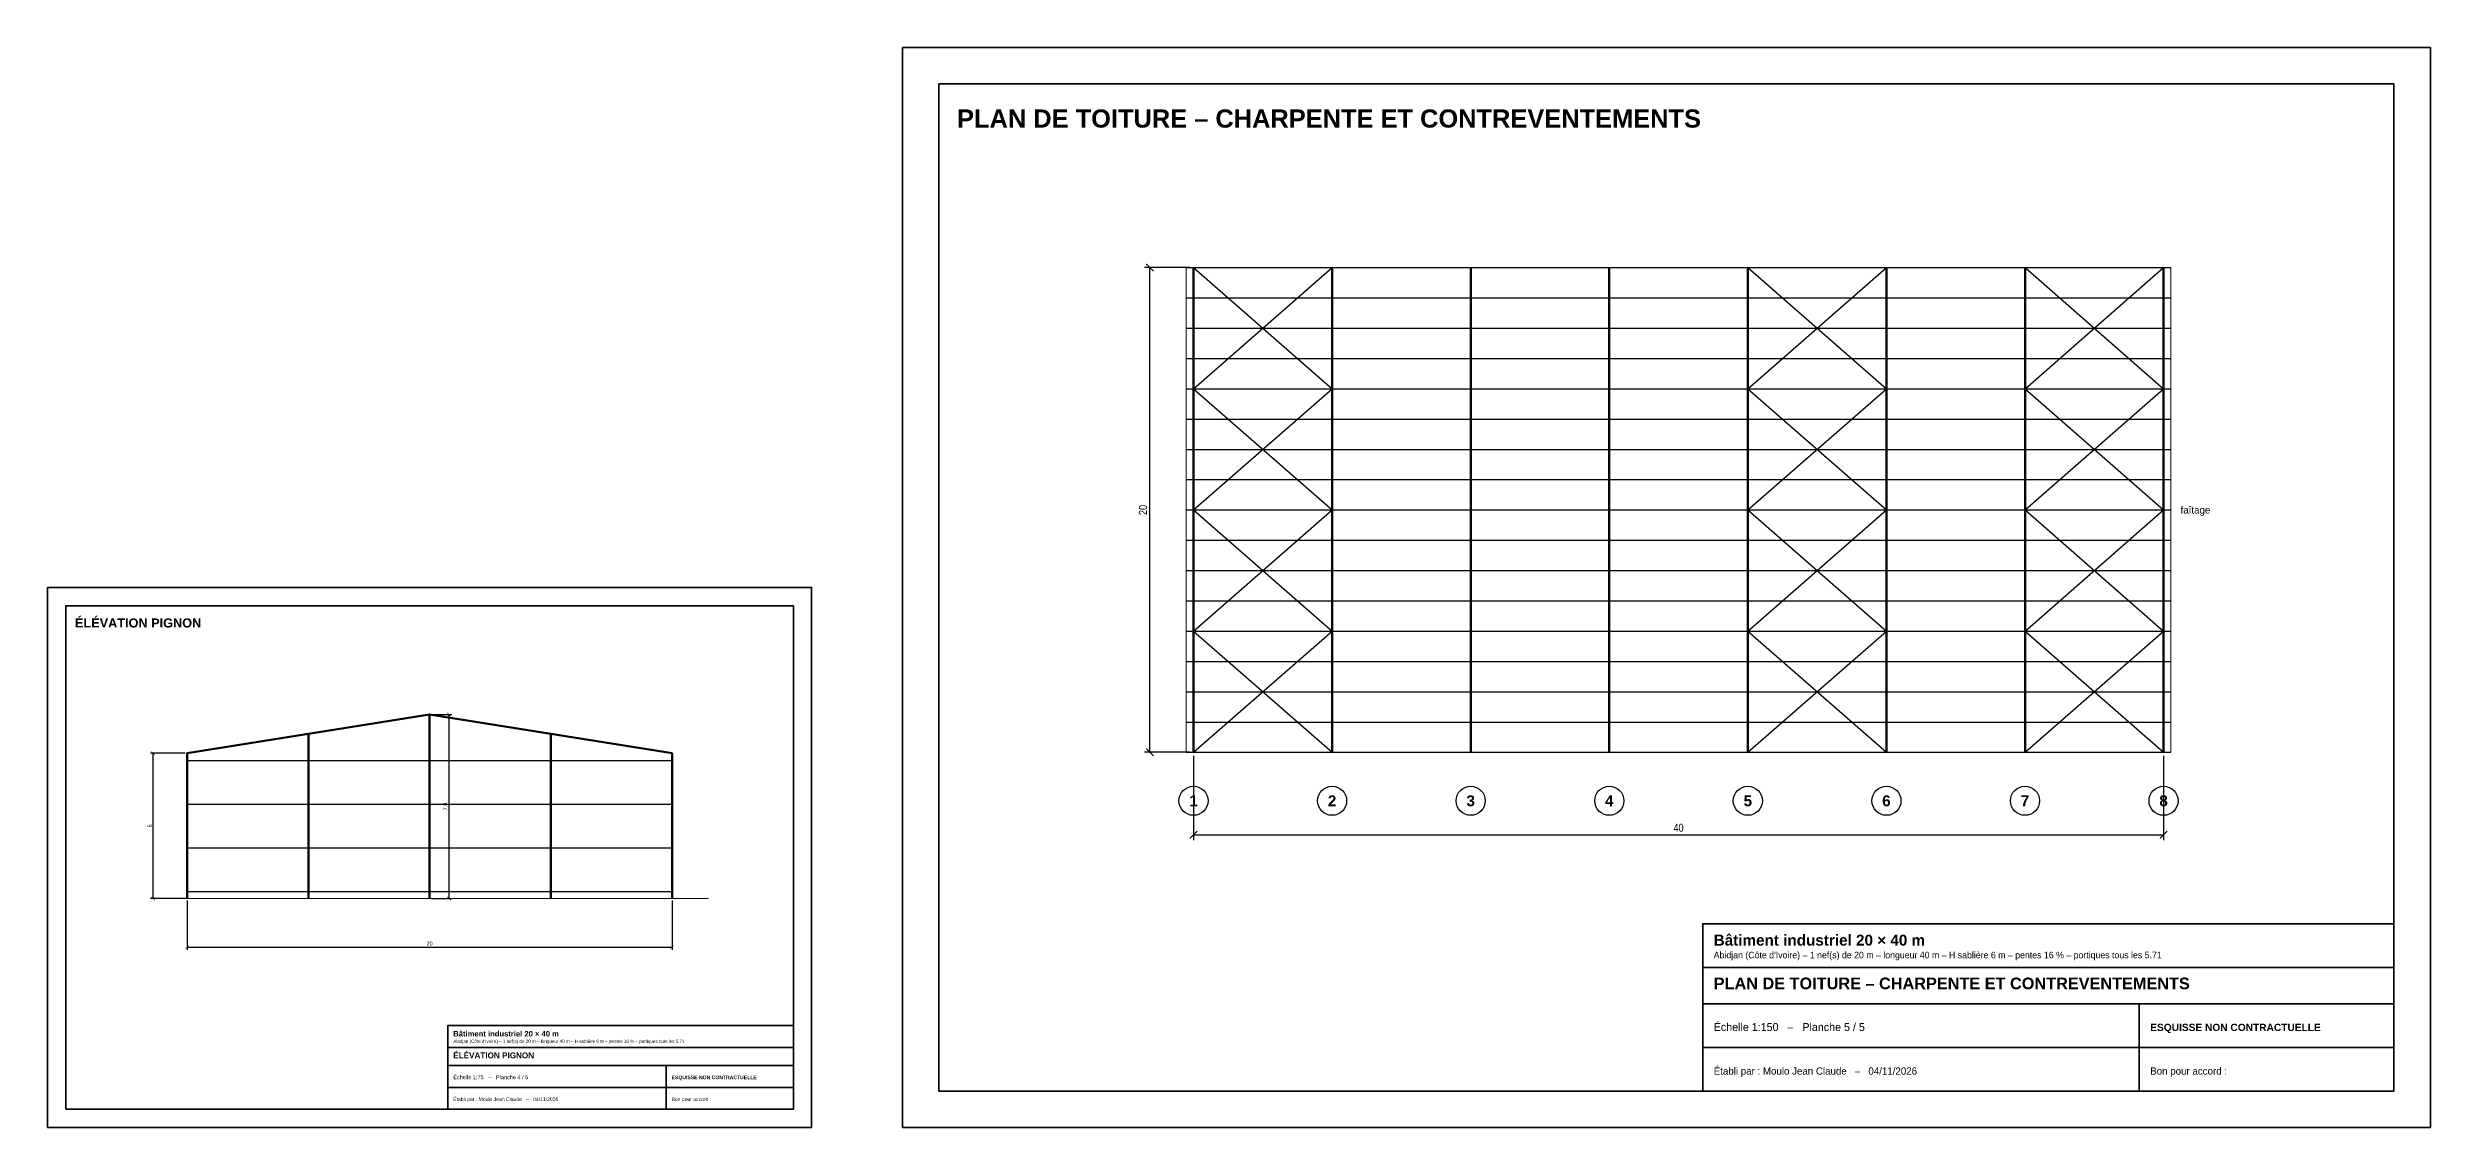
# Model space of a CAD drawing. Header units: metres. Extents: x 0 to 274, y 0 to 45.
# Drawn here: x 176.2 to 274.5, y 0 to 44.5 of the extents above; entities that cross this region are included whole.
import ezdxf
from ezdxf.enums import TextEntityAlignment as Align

# ---------------------------------------------------------------- set-up
doc = ezdxf.new("R2010")
doc.units = ezdxf.units.M
doc.linetypes.add('DASHDOT', pattern=[3.556, 2.54, -0.508, 0, -0.508])
for name, color, linetype, lineweight in [('AXES', 8, 'DASHDOT', 18), ('CARTOUCHE', 7, 'Continuous', 35), ('CHARPENTE', 5, 'Continuous', 50), ('CHARPENTE_SECOND', 4, 'Continuous', 25), ('CONTREVENTEMENT', 30, 'Continuous', 25), ('COTES', 7, 'Continuous', 18), ('REPERES', 7, 'Continuous', 25), ('TEXTE', 7, 'Continuous', 18)]:
    doc.layers.add(name, color=color, linetype=linetype, lineweight=lineweight)
doc.styles.add('GRAS', font='arialbd.ttf')
doc.styles.add('OpenSansCondensed-Light', font='OpenSansCondensed-Light.ttf')
doc.dimstyles.new('COTES_150', dxfattribs={"dimtxt": 0.33, "dimasz": 0.3, "dimexe": 0.225, "dimexo": 0.15, "dimgap": 0.12, "dimtad": 1, "dimzin": 12, "dimtxsty": 'OpenSansCondensed-Light', "dimblk": 'ARCHTICK', "dimcen": 2.5, "dimazin": 3, "dimtfac": 0.5, "dimtmove": 2, "dimatfit": 3})
doc.dimstyles.new('COTES_75', dxfattribs={"dimtxt": 0.165, "dimasz": 0.15, "dimexe": 0.1125, "dimexo": 0.075, "dimgap": 0.06, "dimtad": 1, "dimzin": 12, "dimtxsty": 'OpenSansCondensed-Light', "dimblk": 'ARCHTICK', "dimcen": 2.5, "dimazin": 3, "dimtfac": 0.5, "dimtmove": 2, "dimatfit": 3})

# ---------------------------------------------------------------- blocks, each defined once
blk = doc.blocks.new('_ARCHTICK')
at = {"color": 0, "linetype": 'BYBLOCK', "const_width": 0.15}
blk.add_lwpolyline([(-0.5, -0.5), (0.5, 0.5)], dxfattribs=at)

msp = doc.modelspace()

# ---------------------------------------------------------------- linework, layer by layer
at = {"layer": 'AXES'}
msp.add_line((223.2, 25.475), (263.8, 25.475), dxfattribs=at)
at = {"layer": 'CARTOUCHE'}
for p, q in [((244.5, 6.6), (273, 6.6)), ((244.5, 5.1), (273, 5.1)), ((262.5, 1.5), (262.5, 5.1)), ((192.75, 3.3), (207, 3.3)), ((244.5, 3.3), (273, 3.3)), ((192.75, 2.55), (207, 2.55)), ((201.75, 0.75), (201.75, 2.55)), ((192.75, 1.65), (207, 1.65))]:
    msp.add_line(p, q, dxfattribs=at)
for points in [[(211.5, 0), (274.5, 0), (274.5, 44.55), (211.5, 44.55)], [(213, 1.5), (273, 1.5), (273, 43.05), (213, 43.05)], [(176.25, 0), (207.75, 0), (207.75, 22.275), (176.25, 22.275)], [(177, 0.75), (207, 0.75), (207, 21.525), (177, 21.525)], [(244.5, 1.5), (273, 1.5), (273, 8.4), (244.5, 8.4)], [(192.75, 0.75), (207, 0.75), (207, 4.2), (192.75, 4.2)]]:
    msp.add_lwpolyline(points, close=True, dxfattribs=at)
at = {"layer": 'CHARPENTE'}
for p, q in [((223.5, 15.475), (223.5, 35.475)), ((229.214, 15.475), (229.214, 35.475)), ((234.929, 15.475), (234.929, 35.475)), ((240.643, 15.475), (240.643, 35.475)), ((246.357, 15.475), (246.357, 35.475)), ((252.071, 15.475), (252.071, 35.475)), ((257.786, 15.475), (257.786, 35.475)), ((263.5, 15.475), (263.5, 35.475)), ((192, 9.438), (192, 17.038)), ((187, 9.438), (187, 16.238)), ((197, 9.438), (197, 16.238))]:
    msp.add_line(p, q, dxfattribs=at)
msp.add_lwpolyline([(182, 9.438), (182, 15.438), (192, 17.038), (202, 15.438), (202, 9.438)], dxfattribs=at)
at = {"layer": 'CHARPENTE_SECOND'}
for p, q in [((223.2, 35.475), (263.8, 35.475)), ((223.2, 34.225), (263.8, 34.225)), ((223.2, 32.975), (263.8, 32.975)), ((223.2, 31.725), (263.8, 31.725)), ((223.2, 30.475), (263.8, 30.475)), ((223.2, 29.225), (263.8, 29.225)), ((223.2, 27.975), (263.8, 27.975)), ((223.2, 26.725), (263.8, 26.725)), ((223.2, 25.475), (263.8, 25.475)), ((223.2, 25.475), (263.8, 25.475)), ((223.2, 24.225), (263.8, 24.225)), ((223.2, 22.975), (263.8, 22.975)), ((223.2, 21.725), (263.8, 21.725)), ((223.2, 20.475), (263.8, 20.475)), ((223.2, 19.225), (263.8, 19.225)), ((223.2, 17.975), (263.8, 17.975)), ((223.2, 16.725), (263.8, 16.725)), ((182, 15.137), (202, 15.137)), ((223.2, 15.475), (263.8, 15.475)), ((182, 13.338), (202, 13.338)), ((182, 11.537), (202, 11.537)), ((182, 9.738), (202, 9.738))]:
    msp.add_line(p, q, dxfattribs=at)
at = {"layer": 'CONTREVENTEMENT'}
for p, q in [((223.5, 30.475), (229.214, 35.475)), ((223.5, 35.475), (229.214, 30.475)), ((246.357, 30.475), (252.071, 35.475)), ((246.357, 35.475), (252.071, 30.475)), ((257.786, 30.475), (263.5, 35.475)), ((257.786, 35.475), (263.5, 30.475)), ((223.5, 25.475), (229.214, 30.475)), ((223.5, 30.475), (229.214, 25.475)), ((246.357, 25.475), (252.071, 30.475)), ((246.357, 30.475), (252.071, 25.475)), ((257.786, 25.475), (263.5, 30.475)), ((257.786, 30.475), (263.5, 25.475)), ((223.5, 20.475), (229.214, 25.475)), ((223.5, 25.475), (229.214, 20.475)), ((246.357, 20.475), (252.071, 25.475)), ((246.357, 25.475), (252.071, 20.475)), ((257.786, 20.475), (263.5, 25.475)), ((257.786, 25.475), (263.5, 20.475)), ((223.5, 15.475), (229.214, 20.475)), ((223.5, 20.475), (229.214, 15.475)), ((246.357, 15.475), (252.071, 20.475)), ((246.357, 20.475), (252.071, 15.475)), ((257.786, 15.475), (263.5, 20.475)), ((257.786, 20.475), (263.5, 15.475))]:
    msp.add_line(p, q, dxfattribs=at)
at = {"layer": 'REPERES'}
for centre in [(223.5, 13.475), (229.214, 13.475), (234.929, 13.475), (240.643, 13.475), (246.357, 13.475), (252.071, 13.475), (257.786, 13.475), (263.5, 13.475)]:
    msp.add_circle(centre, 0.6, dxfattribs=at)
at = {"layer": 'TEXTE'}
msp.add_line((180.5, 9.438), (203.5, 9.438), dxfattribs=at)
msp.add_lwpolyline([(223.2, 15.475), (263.8, 15.475), (263.8, 35.475), (223.2, 35.475)], close=True, dxfattribs=at)

# ---------------------------------------------------------------- texts
at = {"layer": 'REPERES', "style": 'GRAS'}
for s, p in [('1', (223.5, 13.475)), ('2', (229.214, 13.475)), ('3', (234.929, 13.475)), ('4', (240.643, 13.475)), ('5', (246.357, 13.475)), ('6', (252.071, 13.475)), ('7', (257.786, 13.475)), ('8', (263.5, 13.475))]:
    msp.add_text(s, height=0.45, dxfattribs=at).set_placement(p, align=Align.MIDDLE_CENTER)
at = {"layer": 'TEXTE', "style": 'GRAS'}
for s, height, p in [('PLAN DE TOITURE – CHARPENTE ET CONTREVENTEMENTS', 0.75, (213.75, 41.25)), ('ÉLÉVATION PIGNON', 0.375, (177.375, 20.625)), ('Bâtiment industriel 20 × 40 m', 0.45, (244.95, 7.5)), ('PLAN DE TOITURE – CHARPENTE ET CONTREVENTEMENTS', 0.48, (244.95, 5.7)), ('Bâtiment industriel 20 × 40 m', 0.225, (192.975, 3.75)), ('ESQUISSE NON CONTRACTUELLE', 0.3, (262.95, 3.975)), ('ÉLÉVATION PIGNON', 0.24, (192.975, 2.85)), ('ESQUISSE NON CONTRACTUELLE', 0.15, (201.975, 1.988))]:
    msp.add_text(s, height=height, dxfattribs=at).set_placement(p)
at = {"layer": 'TEXTE'}
msp.add_text('faîtage', height=0.3, dxfattribs=at).set_placement((264.2, 25.475), align=Align.MIDDLE_LEFT)
for s, height, p in [("Abidjan (Côte d'Ivoire) – 1 nef(s) de 20 m – longueur 40 m – H sablière 6 m – pentes 16 % – portiques tous les 5.71 ", 0.27, (244.95, 6.975)), ('Échelle 1:150   –   Planche 5 / 5', 0.33, (244.95, 3.975)), ("Abidjan (Côte d'Ivoire) – 1 nef(s) de 20 m – longueur 40 m – H sablière 6 m – pentes 16 % – portiques tous les 5.71 ", 0.135, (192.975, 3.487)), ('Échelle 1:75   –   Planche 4 / 5', 0.165, (192.975, 1.988)), ('Établi par : Moulo Jean Claude   –   04/11/2026', 0.3, (244.95, 2.175)), ('Bon pour accord :', 0.3, (262.95, 2.175)), ('Établi par : Moulo Jean Claude   –   04/11/2026', 0.15, (192.975, 1.087)), ('Bon pour accord :', 0.15, (201.975, 1.087))]:
    msp.add_text(s, height=height, dxfattribs=at).set_placement(p)

# ---------------------------------------------------------------- dimensions: what is measured, and where the dimension line sits
at = {"layer": 'COTES'}
for base, p1, p2, dimstyle in [((221.7, 15.475), (223.5, 15.475), (223.5, 35.475), 'COTES_150'), ((192.8, 9.438), (192, 9.438), (192, 17.038), 'COTES_75'), ((180.6, 9.438), (182, 9.438), (182, 15.438), 'COTES_75')]:
    msp.add_linear_dim(base=base, p1=p1, p2=p2, angle=90, dimstyle=dimstyle, dxfattribs=at).render()
for base, p1, p2, dimstyle in [((223.5, 12.075), (223.5, 15.475), (263.5, 15.475), 'COTES_150'), ((182, 7.438), (182, 9.438), (202, 9.438), 'COTES_75')]:
    msp.add_linear_dim(base=base, p1=p1, p2=p2, dimstyle=dimstyle, dxfattribs=at).render()

doc.saveas('drawing.dxf')
